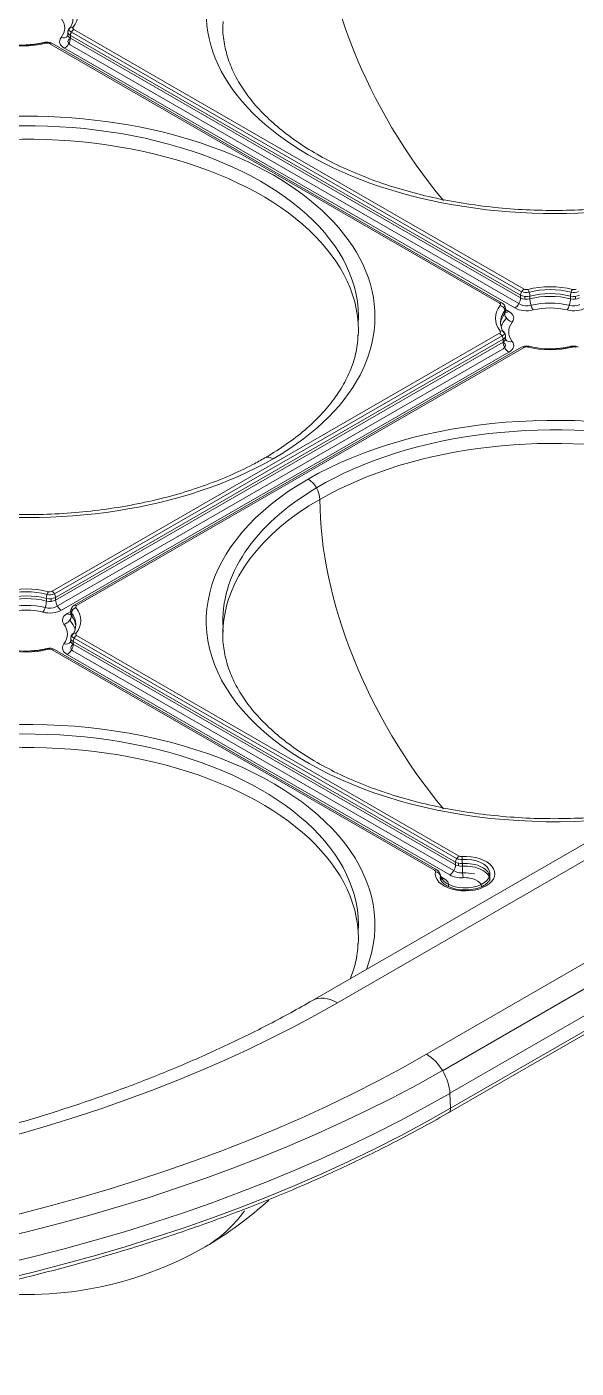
# Model space of a CAD drawing. Header units: millimetres. Extents: x 409 to 2276, y 1039 to 1674.
# Drawn here: x 1117.8 to 1151, y 1285.4 to 1366.5 of the extents above; entities that cross this region are included whole.
import ezdxf

# ---------------------------------------------------------------- set-up
doc = ezdxf.new("R2010")
doc.units = ezdxf.units.MM
doc.layers.add('粗实线层', color=7, linetype='Continuous', lineweight=35)

msp = doc.modelspace()

# ---------------------------------------------------------------- linework, layer by layer
at = {"layer": '粗实线层', "lineweight": 20}
for p, q in [((1120.67, 1366.3), (1147.84, 1350.614)), ((1146.355, 1349.756), (1119.185, 1365.443)), ((1146.505, 1349.771), (1119.335, 1365.458)), ((1120.312, 1366.137), (1120.312, 1365.974)), ((1147.616, 1349.681), (1120.447, 1365.368)), ((1120.458, 1365.933), (1120.458, 1365.769)), ((1120.458, 1365.933), (1147.628, 1350.246)), ((1120.458, 1365.769), (1147.628, 1350.083)), ((1147.69, 1350.455), (1120.52, 1366.142)), ((1120.104, 1365.157), (1147.274, 1349.471)), ((1147.628, 1350.246), (1147.628, 1350.083)), ((1147.885, 1350.167), (1147.885, 1350.004)), ((1148.185, 1350.187), (1148.185, 1350.024)), ((1150.633, 1350.187), (1150.633, 1350.024)), ((1150.933, 1350.004), (1150.933, 1350.167)), ((1146.67, 1349.312), (1146.67, 1349.149)), ((1146.713, 1349.267), (1146.713, 1349.43)), ((1146.92, 1349.267), (1146.713, 1349.386)), ((1119.354, 1332.356), (1146.355, 1347.945)), ((1146.505, 1347.786), (1119.504, 1332.197)), ((1119.566, 1331.988), (1146.567, 1347.577)), ((1146.567, 1347.577), (1146.567, 1347.414)), ((1146.713, 1347.618), (1146.713, 1347.781)), ((1119.566, 1331.825), (1146.567, 1347.414)), ((1146.578, 1347.012), (1119.578, 1331.423)), ((1119.92, 1331.213), (1146.92, 1346.801)), ((1147.69, 1347.102), (1120.689, 1331.513)), ((1147.84, 1347.087), (1120.839, 1331.498)), ((1119.009, 1331.765), (1119.009, 1331.929)), ((1119.308, 1331.746), (1119.308, 1331.909)), ((1119.566, 1331.825), (1119.566, 1331.988)), ((1120.48, 1331.128), (1120.273, 1331.008)), ((1120.48, 1331.172), (1120.48, 1331.008)), ((1120.524, 1331.054), (1120.524, 1330.891)), ((1120.839, 1329.686), (1143.915, 1316.363)), ((1120.48, 1329.523), (1120.48, 1329.36)), ((1120.627, 1329.156), (1120.627, 1329.319)), ((1120.627, 1329.319), (1143.703, 1315.996)), ((1120.627, 1329.156), (1143.703, 1315.833)), ((1120.689, 1329.528), (1143.765, 1316.205)), ((1142.43, 1315.506), (1119.354, 1328.829)), ((1142.58, 1315.521), (1119.504, 1328.844)), ((1120.273, 1328.543), (1143.349, 1315.22)), ((1120.615, 1328.754), (1143.691, 1315.431)), ((1170.432, 1328.056), (1135.077, 1307.644)), ((1171.932, 1327.908), (1136.577, 1307.495)), ((1141.952, 1304.392), (1177.308, 1324.804)), ((1178.271, 1323.811), (1142.916, 1303.398)), ((1143.365, 1302.029), (1178.72, 1322.441)), ((1143.302, 1300.875), (1178.657, 1321.287)), ((1178.76, 1321.537), (1143.405, 1301.125)), ((1143.703, 1315.833), (1143.703, 1315.996)), ((1143.888, 1315.765), (1143.888, 1315.928)), ((1144.111, 1315.75), (1144.111, 1315.913)), ((1142.785, 1314.984), (1142.785, 1315.148)), ((1142.788, 1315.016), (1142.788, 1315.18)), ((1142.996, 1315.016), (1142.788, 1315.136)), ((1143.365, 1302.029), (1143.405, 1301.125))]:
    msp.add_line(p, q, dxfattribs=at)
for start, end in [(300, 312.72419), (261.54154, 300)]:
    msp.add_arc((1117.839, 1311.374), 21.5, start, end, dxfattribs=at)
for centre, major_axis, ratio, start_param, end_param in [((1149.658, 1367.304), (21, 0), 0.57735, 5.497787, 8.63938), ((1149.658, 1367.304), (21, 0), 0.57735, 2.356194, 5.497787), ((1149.658, 1366.487), (-10, 17.321), 0.57735, 0.785398, 1.86321), ((1117.616, 1367.206), (3.3, 0), 0.57735, 5.862994, 6.703376), ((1117.616, 1366.39), (2.5, 0), 0.57735, 5.862994, 6.703376), ((1117.616, 1366.961), (3, 0), 0.57735, 5.862994, 6.703376), ((1120.812, 1366.382), (0.5, 0), 0.57735, 3.492149, 4.096383), ((1120.629, 1366.184), (0.237, -0.184), 0.74547, 2.094063, 3.030845), ((1120.67, 1366.055), (0.15, 0.26), 0.57735, 0.785398, 2.356194), ((1120.812, 1366.382), (-0.2, 0), 0.57735, 5.862994, 7.068583), ((1117.616, 1367.206), (3.3, 0), 0.57735, 4.292198, 5.13258), ((1118.962, 1365.222), (0.075, -0.29), 0.333077, 2.482609, 3.148233), ((1119.044, 1365.361), (-0.2, 0), 0.57735, 3.926991, 5.13258), ((1119.185, 1365.198), (-0.15, -0.26), 0.57735, 3.141594, 3.926991), ((1120.812, 1365.565), (-1, 0), 0.57735, 5.862994, 7.068583), ((1119.899, 1366.209), (0.395, -0.306), 0.74547, 5.235655, 6.289315), ((1120.104, 1365.565), (0.25, 0.433), 0.57735, 3.926991, 5.497787), ((1120.812, 1365.565), (0.5, 0), 0.57735, 2.356479, 3.894654), ((1120.812, 1366.137), (-0.5, 0), 0.57735, 0.000012, 0.076623), ((1120.812, 1365.974), (-0.5, 0), 0.57735, 0.000012, 0.08804), ((1120.812, 1366.137), (-0.5, 0), 0.57735, 0.076623, 0.785398), ((1120.812, 1365.974), (-0.5, 0), 0.57735, 0.08804, 0.785398), ((1117.839, 1348.932), (21, 0), 0.57735, 5.497787, 8.63938), ((1117.839, 1348.932), (20, 0), 0.57735, 6.247741, 8.654079), ((1117.839, 1348.116), (20, 0), 0.57735, 0.000049, 2.356194), ((1117.839, 1348.932), (21, 0), 0.57735, 2.356194, 5.497787), ((1149.409, 1348.851), (3.3, 0), 0.57735, 1.150605, 1.990987), ((1147.274, 1349.879), (0.25, 0.433), 0.57735, 3.926991, 5.497787), ((1147.84, 1350.369), (0.15, 0.26), 0.57735, 0.785398, 2.356194), ((1147.981, 1350.451), (-0.5, 0), 0.57735, 0.785398, 1.990987), ((1147.981, 1350.287), (-0.5, 0), 0.57735, 0.785398, 1.990987), ((1147.981, 1350.695), (0.5, 0), 0.57735, 4.096383, 5.044631), ((1147.981, 1350.695), (-0.2, 0), 0.57735, 0.785398, 1.990987), ((1148.063, 1350.345), (-0.075, 0.29), 0.333077, 4.053405, 5.624202), ((1149.409, 1348.851), (3, 0), 0.57735, 1.135772, 2.00582), ((1149.409, 1348.606), (3, 0), 0.57735, 1.150605, 1.990987), ((1149.409, 1348.442), (3, 0), 0.57735, 1.150605, 1.990987), ((1148.389, 1349.76), (-0.125, 0.484), 0.333077, 0.911813, 2.482609), ((1150.429, 1349.76), (0.125, 0.484), 0.333077, 3.800576, 5.371373), ((1150.755, 1350.345), (0.075, 0.29), 0.333077, 0.658984, 2.22978), ((1150.837, 1350.451), (-0.5, 0), 0.57735, 1.150605, 2.356194), ((1150.837, 1350.287), (-0.5, 0), 0.57735, 1.150605, 2.356194), ((1150.837, 1350.695), (0.5, 0), 0.57735, 4.380147, 5.328395), ((1150.837, 1350.695), (-0.2, 0), 0.57735, 1.150605, 2.356194), ((1149.409, 1348.851), (3.3, 0), 0.57735, 2.721402, 3.561784), ((1149.409, 1348.606), (3, 0), 0.57735, 2.721402, 3.561784), ((1146.355, 1349.512), (-0.15, -0.26), 0.57735, 3.140855, 3.926991), ((1146.213, 1349.675), (-0.2, 0), 0.57735, 2.721402, 3.926991), ((1146.396, 1349.383), (-0.237, 0.184), 0.74547, 3.664859, 5.235655), ((1149.409, 1348.442), (3, 0), 0.57735, 2.721402, 3.094439), ((1146.213, 1349.675), (0.5, 0), 0.57735, 5.599215, 5.924976), ((1146.213, 1349.43), (-0.5, 0), 0.57735, 2.721402, 3.141607), ((1146.213, 1349.267), (-0.5, 0), 0.57735, 2.721402, 3.141607), ((1147.126, 1349.031), (-0.395, 0.306), 0.74547, 0.523266, 2.094063), ((1146.213, 1349.43), (-0.5, 0), 0.57735, 3.141604, 3.226335), ((1146.92, 1349.675), (-0.25, -0.433), 0.57735, 0.164516, 0.785398), ((1146.213, 1348.858), (-1, 0), 0.57735, 2.721402, 3.926991), ((1147.981, 1349.879), (-1, 0), 0.57735, 0.785398, 1.990987), ((1147.981, 1349.879), (0.5, 0), 0.57735, 3.894654, 5.283755), ((1149.409, 1348.034), (3, 0), 0.57735, 1.175198, 1.966395), ((1149.409, 1348.034), (2.5, 0), 0.57735, 1.150605, 1.990987), ((1150.837, 1349.879), (-1, 0), 0.57735, 1.150605, 2.356194), ((1150.837, 1349.879), (0.5, 0), 0.57735, 4.140859, 5.530124), ((1149.409, 1348.034), (3, 0), 0.57735, 2.643025, 2.96562), ((1149.409, 1348.034), (2.5, 0), 0.57735, 2.721402, 3.561784), ((1117.839, 1348.116), (20, 0), 0.57735, 6.254666, 6.283234), ((1146.213, 1348.026), (-0.2, 0), 0.57735, 2.356194, 3.561784), ((1146.355, 1347.7), (-0.15, 0.26), 0.57735, 3.926991, 5.497787), ((1146.396, 1347.828), (-0.237, -0.184), 0.74547, 3.252341, 4.189123), ((1146.213, 1348.026), (0.5, 0), 0.57735, 5.328395, 5.932344), ((1146.213, 1347.781), (-0.5, 0), 0.57735, 2.356194, 3.064911), ((1146.213, 1347.618), (-0.5, 0), 0.57735, 2.356194, 3.148003), ((1146.213, 1347.781), (-0.5, 0), 0.57735, 3.064912, 3.141578), ((1147.126, 1347.853), (-0.395, -0.306), 0.74547, 6.280884, 7.330715), ((1146.213, 1347.21), (0.5, 0), 0.57735, 5.530124, 7.068133), ((1146.92, 1347.21), (-0.25, 0.433), 0.57735, 0.785398, 2.356194), ((1146.213, 1347.21), (-1, 0), 0.57735, 2.356194, 3.561784), ((1147.84, 1346.842), (0.15, -0.26), 0.57735, 2.356194, 3.141591), ((1147.981, 1347.006), (-0.2, 0), 0.57735, 4.292198, 5.497787), ((1148.063, 1346.866), (-0.075, -0.29), 0.333077, 3.126089, 3.800576), ((1149.409, 1348.851), (3.3, 0), 0.57735, 4.292198, 5.13258), ((1150.755, 1346.866), (0.075, -0.29), 0.333077, 2.482609, 3.148233), ((1150.837, 1347.006), (-0.2, 0), 0.57735, 3.926991, 5.13258), ((1149.658, 1330.561), (21, 0), 0.57735, 6.060918, 8.63938), ((1149.658, 1330.561), (20, 0), 0.57735, 6.247741, 8.654079), ((1149.658, 1329.745), (20, 0), 0.57735, 0.000049, 2.356194), ((1132.688, 1339.543), (0.5, -0.866), 0.57735, 2.356194, 3.141617), ((1149.658, 1330.561), (21, 0), 0.57735, 2.356194, 4.934657), ((1149.658, 1330.561), (20, 0), 0.57735, 2.370894, 3.176949), ((1134.809, 1338.318), (-0.5, 0.866), 0.57735, 3.926991, 5.497787), ((1149.658, 1329.745), (20, 0), 0.57735, 2.356194, 3.113073), ((1149.658, 1329.745), (-10, 17.321), 0.57735, 0.785398, 1.86321), ((1117.785, 1330.592), (3.3, 0), 0.57735, 1.150605, 1.990987), ((1117.785, 1330.592), (3, 0), 0.57735, 1.135772, 2.00582), ((1117.785, 1330.347), (3, 0), 0.57735, 1.150605, 1.990987), ((1119.131, 1332.087), (0.075, 0.29), 0.333077, 0.658984, 2.22978), ((1119.213, 1332.437), (0.5, 0), 0.57735, 4.380147, 5.328395), ((1119.213, 1332.437), (-0.2, 0), 0.57735, 1.150605, 2.356194), ((1119.354, 1332.111), (-0.15, 0.26), 0.57735, 3.926991, 5.497787), ((1117.785, 1330.184), (3, 0), 0.57735, 1.150605, 1.990987), ((1117.785, 1329.776), (3, 0), 0.57735, 1.175198, 1.966395), ((1118.805, 1331.502), (0.125, 0.484), 0.333077, 3.800576, 5.371373), ((1119.213, 1331.621), (0.5, 0), 0.57735, 4.140859, 5.530124), ((1119.213, 1332.192), (-0.5, 0), 0.57735, 1.150605, 2.356194), ((1119.213, 1332.029), (-0.5, 0), 0.57735, 1.150605, 2.356194), ((1119.92, 1331.621), (-0.25, 0.433), 0.57735, 0.785398, 2.356194), ((1120.98, 1331.417), (0.5, 0), 0.57735, 3.497844, 3.825373), ((1120.798, 1331.125), (0.237, 0.184), 0.74547, 1.04753, 2.618326), ((1120.839, 1331.253), (0.15, -0.26), 0.57735, 2.356194, 3.142255), ((1120.98, 1331.417), (-0.2, 0), 0.57735, 5.497787, 6.703376), ((1117.785, 1330.592), (3.3, 0), 0.57735, 5.862994, 6.703376), ((1117.785, 1329.776), (2.5, 0), 0.57735, 1.150605, 1.990987), ((1119.213, 1331.621), (-1, 0), 0.57735, 1.150605, 2.356194), ((1120.98, 1330.6), (-1, 0), 0.57735, 5.497787, 6.703376), ((1120.067, 1330.773), (0.395, 0.306), 0.74547, 4.189123, 5.759919), ((1120.273, 1331.417), (0.25, -0.433), 0.57735, 5.497787, 6.123404), ((1117.785, 1329.776), (3, 0), 0.57735, 0.174636, 0.498568), ((1120.98, 1331.172), (-0.5, 0), 0.57735, 6.195617, 6.283175), ((1120.98, 1331.172), (-0.5, 0), 0.57735, 6.283171, 6.703376), ((1120.98, 1331.008), (-0.5, 0), 0.57735, 0.006412, 0.420191), ((1117.785, 1330.347), (3, 0), 0.57735, 5.862994, 6.703376), ((1117.785, 1330.184), (3, 0), 0.57735, 0.047153, 0.420191), ((1117.785, 1329.776), (2.5, 0), 0.57735, 5.862994, 6.703376), ((1120.798, 1329.57), (0.237, -0.184), 0.74547, 2.094063, 3.023042), ((1120.839, 1329.441), (0.15, 0.26), 0.57735, 0.785398, 2.356194), ((1120.98, 1329.768), (-0.2, 0), 0.57735, 5.862994, 7.068583), ((1149.658, 1329.745), (20, 0), 0.57735, 3.113073, 3.141642), ((1119.131, 1328.608), (0.075, -0.29), 0.333077, 2.482609, 3.148234), ((1119.213, 1328.747), (-0.2, 0), 0.57735, 3.926991, 5.13258), ((1120.98, 1328.951), (-1, 0), 0.57735, 5.862994, 7.068583), ((1120.067, 1329.595), (0.395, -0.306), 0.74547, 5.235655, 6.289315), ((1120.273, 1328.951), (0.25, 0.433), 0.57735, 3.926991, 5.497787), ((1120.98, 1328.951), (0.5, 0), 0.57735, 2.356479, 3.894654), ((1120.98, 1329.523), (-0.5, 0), 0.57735, 0.000012, 0.080411), ((1120.98, 1329.36), (-0.5, 0), 0.57735, 0.000012, 0.08804), ((1120.98, 1329.523), (-0.5, 0), 0.57735, 0.080411, 0.785398), ((1120.98, 1329.36), (-0.5, 0), 0.57735, 0.08804, 0.785398), ((1120.98, 1329.768), (0.5, 0), 0.57735, 3.493205, 4.096383), ((1117.785, 1330.592), (3.3, 0), 0.57735, 4.292198, 5.13258), ((1119.354, 1328.584), (-0.15, -0.26), 0.57735, 3.141594, 3.926991), ((1117.839, 1312.19), (21, 0), 0.57735, 6.060918, 8.63938), ((1117.839, 1312.19), (20, 0), 0.57735, 6.247741, 8.654079), ((1117.839, 1311.374), (20, 0), 0.57735, 0.000049, 2.356194), ((1144.276, 1315.297), (1.8, 0), 0.57735, 3.031326, 7.964248), ((1144.276, 1315.297), (1.5, 0), 0.57735, 3.261008, 7.971872), ((1143.915, 1316.118), (0.15, 0.26), 0.57735, 0.785398, 2.356194), ((1144.056, 1316.2), (-0.5, 0), 0.57735, 0.785398, 1.681063), ((1144.056, 1316.445), (0.5, 0), 0.57735, 4.096383, 4.799809), ((1144.056, 1316.445), (-0.2, 0), 0.57735, 0.785398, 1.681063), ((1144.078, 1316.085), (-0.019, 0.299), 0.08985, 4.094035, 5.664831), ((1144.276, 1315.052), (1.5, 0), 0.57735, 0.00649, 1.681063), ((1142.43, 1315.261), (-0.15, -0.26), 0.57735, 3.140734, 3.926991), ((1142.288, 1315.424), (-0.2, 0), 0.57735, 3.031326, 3.926991), ((1142.487, 1315.167), (-0.295, 0.057), 0.811538, 3.295979, 4.866775), ((1142.288, 1315.424), (0.5, 0), 0.57735, 5.845071, 5.917583), ((1144.276, 1315.052), (1.5, 0), 0.57735, 3.031326, 3.141623), ((1142.288, 1315.18), (-0.5, 0), 0.57735, 3.141604, 3.312871), ((1142.288, 1315.18), (-0.5, 0), 0.57735, 3.031326, 3.141605), ((1143.349, 1315.629), (0.25, 0.433), 0.57735, 3.926991, 5.497787), ((1144.056, 1315.629), (-1, 0), 0.57735, 0.785398, 1.681063), ((1144.056, 1315.629), (0.5, 0), 0.57735, 3.894654, 4.86083), ((1144.056, 1316.037), (-0.5, 0), 0.57735, 0.785398, 1.681063), ((1144.276, 1314.889), (1.5, 0), 0.57735, 6.283124, 7.964248), ((1144.166, 1315.463), (-0.032, 0.499), 0.08985, 0.952442, 2.523238), ((1144.276, 1314.481), (1.5, 0), 0.57735, 1.180814, 1.668363), ((1142.288, 1315.016), (-0.5, 0), 0.57735, 3.031326, 3.13945), ((1142.996, 1315.424), (-0.25, -0.433), 0.57735, 0.164516, 0.785398), ((1142.288, 1314.608), (-1, 0), 0.57735, 3.031326, 3.926991), ((1143.282, 1314.953), (-0.491, 0.094), 0.811538, 1.567464, 1.725183), ((1144.276, 1314.481), (1, 0), 0.57735, 0.078171, 1.681063), ((1117.839, 1311.374), (20, 0), 0.57735, 6.254666, 6.283234), ((1136.577, 1305.046), (1.5, -2.598), 0.57735, 2.356194, 3.141519), ((1086.019, 1336.685), (71.5, 0), 0.57735, 3.926991, 5.497787), ((1086.019, 1336.685), (-79.102, 0), 0.57735, 0.785398, 2.356194), ((1141.952, 1302.759), (-1, 1.732), 0.57735, 3.979351, 5.497787), ((1086.019, 1336.685), (81, 0), 0.57735, 3.933591, 5.491187), ((1086.019, 1335.137), (-81.099, 0), 0.57735, 0.785398, 2.356194), ((1086.019, 1334.257), (81.156, 0), 0.57735, 3.926991, 5.497787), ((1143.052, 1301.308), (0.25, -0.433), 0.57735, 0.000209, 0.837758), ((1117.839, 1311.374), (-10.75, 18.62), 0.57735, 3.14157, 3.397664)]:
    msp.add_ellipse(centre, major_axis=major_axis, ratio=ratio, start_param=start_param, end_param=end_param, dxfattribs=at)
for points, knots in [([(1120.408, 1366.386), (1120.392, 1366.367), (1120.362, 1366.327), (1120.33, 1366.259), (1120.313, 1366.186), (1120.311, 1366.138), (1120.313, 1366.113)], [0, 0, 0, 0, 0.241425, 0.491105, 0.745302, 1, 1, 1, 1]), ([(1164.008, 1358.78), (1163.774, 1358.645), (1163.076, 1358.262), (1161.837, 1357.673), (1160.248, 1357.054), (1158.558, 1356.523), (1156.783, 1356.085), (1154.939, 1355.746), (1153.045, 1355.508), (1151.117, 1355.375), (1149.176, 1355.348), (1147.239, 1355.428), (1145.325, 1355.613), (1143.452, 1355.902), (1141.639, 1356.291), (1139.904, 1356.777), (1138.262, 1357.353), (1136.729, 1358.013), (1135.32, 1358.749), (1134.047, 1359.554), (1132.922, 1360.417), (1131.953, 1361.329), (1131.148, 1362.28), (1130.51, 1363.261), (1130.042, 1364.266), (1129.753, 1365.29), (1129.639, 1366.131), (1129.671, 1366.631), (1129.689, 1366.783)], [0, 0, 0, 0, 0.020848, 0.060676, 0.100551, 0.140468, 0.180429, 0.220429, 0.260461, 0.300516, 0.340584, 0.380655, 0.420715, 0.460755, 0.500762, 0.540728, 0.580643, 0.620501, 0.660298, 0.700041, 0.739751, 0.77946, 0.81923, 0.859173, 0.899454, 0.940268, 0.981758, 1, 1, 1, 1]), ([(1117.834, 1365.363), (1117.819, 1365.362), (1117.558, 1365.335), (1117.036, 1365.377), (1116.571, 1365.454), (1116.345, 1365.512)], [0, 0, 0, 0, 0.029748, 0.521801, 1, 1, 1, 1]), ([(1119.335, 1365.458), (1119.305, 1365.475), (1119.238, 1365.504), (1119.119, 1365.529), (1118.994, 1365.531), (1118.919, 1365.52), (1118.882, 1365.51)], [0, 0, 0, 0, 0.247891, 0.504945, 0.759439, 1, 1, 1, 1]), ([(1146.712, 1349.454), (1146.709, 1349.486), (1146.696, 1349.549), (1146.651, 1349.639), (1146.585, 1349.716), (1146.533, 1349.755), (1146.505, 1349.771)], [0, 0, 0, 0, 0.258501, 0.5161, 0.765398, 1, 1, 1, 1]), ([(1146.731, 1349.196), (1146.731, 1349.196), (1146.728, 1349.2), (1146.712, 1349.234), (1146.715, 1349.251), (1146.716, 1349.253)], [0, 0, 0, 0, 0.197458, 0.906905, 1, 1, 1, 1]), ([(1132.188, 1340.409), (1131.954, 1340.274), (1131.257, 1339.891), (1130.017, 1339.302), (1128.428, 1338.683), (1126.738, 1338.152), (1124.963, 1337.714), (1123.119, 1337.374), (1121.225, 1337.137), (1119.298, 1337.004), (1117.356, 1336.977), (1115.419, 1337.057), (1113.505, 1337.242), (1111.632, 1337.531), (1109.82, 1337.92), (1108.084, 1338.406), (1106.442, 1338.982), (1104.909, 1339.642), (1103.5, 1340.378), (1102.227, 1341.183), (1101.102, 1342.046), (1100.133, 1342.958), (1099.328, 1343.909), (1098.691, 1344.89), (1098.222, 1345.895), (1097.933, 1346.919), (1097.819, 1347.76), (1097.851, 1348.259), (1097.869, 1348.412)], [0, 0, 0, 0, 0.020848, 0.060676, 0.100551, 0.140468, 0.180429, 0.220429, 0.260461, 0.300516, 0.340584, 0.380655, 0.420715, 0.460755, 0.500762, 0.540728, 0.580643, 0.620501, 0.660298, 0.700041, 0.739751, 0.77946, 0.81923, 0.859173, 0.899454, 0.940268, 0.981758, 1, 1, 1, 1]), ([(1137.808, 1347.82), (1137.809, 1347.62), (1137.777, 1347.067), (1137.548, 1346.166), (1137.115, 1345.125), (1136.498, 1344.112), (1135.711, 1343.136), (1134.761, 1342.205), (1133.675, 1341.343), (1132.782, 1340.757), (1132.276, 1340.46), (1132.188, 1340.409)], [0, 0, 0, 0, 0.075694, 0.209717, 0.342222, 0.472617, 0.601213, 0.728619, 0.855374, 0.974955, 1, 1, 1, 1]), ([(1146.712, 1347.757), (1146.713, 1347.782), (1146.712, 1347.831), (1146.695, 1347.904), (1146.663, 1347.972), (1146.633, 1348.012), (1146.617, 1348.03)], [0, 0, 0, 0, 0.254698, 0.508895, 0.758575, 1, 1, 1, 1]), ([(1148.143, 1347.155), (1148.106, 1347.164), (1148.031, 1347.176), (1147.906, 1347.173), (1147.787, 1347.148), (1147.72, 1347.119), (1147.69, 1347.102)], [0, 0, 0, 0, 0.240561, 0.495055, 0.752109, 1, 1, 1, 1]), ([(1149.627, 1347.008), (1149.612, 1347.006), (1149.351, 1346.979), (1148.829, 1347.021), (1148.364, 1347.099), (1148.138, 1347.157)], [0, 0, 0, 0, 0.029748, 0.521801, 1, 1, 1, 1]), ([(1151.128, 1347.102), (1151.097, 1347.12), (1151.03, 1347.148), (1150.911, 1347.173), (1150.788, 1347.176), (1150.712, 1347.164), (1150.675, 1347.155)], [0, 0, 0, 0, 0.253529, 0.504732, 0.753568, 1, 1, 1, 1]), ([(1120.689, 1331.513), (1120.661, 1331.497), (1120.609, 1331.458), (1120.544, 1331.383), (1120.498, 1331.293), (1120.485, 1331.23), (1120.482, 1331.197)], [0, 0, 0, 0, 0.236525, 0.484351, 0.740126, 1, 1, 1, 1]), ([(1120.476, 1331.008), (1120.477, 1330.997), (1120.482, 1330.962), (1120.462, 1330.937), (1120.463, 1330.938)], [0, 0, 0, 0, 0.267048, 1, 1, 1, 1]), ([(1120.578, 1329.773), (1120.562, 1329.755), (1120.532, 1329.715), (1120.5, 1329.647), (1120.482, 1329.574), (1120.48, 1329.524), (1120.482, 1329.498)], [0, 0, 0, 0, 0.241652, 0.490352, 0.74393, 1, 1, 1, 1]), ([(1154.742, 1318.992), (1154.18, 1318.908), (1152.98, 1318.761), (1151.117, 1318.633), (1149.176, 1318.606), (1147.239, 1318.686), (1145.325, 1318.871), (1143.452, 1319.16), (1141.639, 1319.549), (1139.904, 1320.034), (1138.262, 1320.61), (1136.729, 1321.27), (1135.32, 1322.007), (1134.047, 1322.812), (1132.922, 1323.675), (1131.953, 1324.587), (1131.148, 1325.538), (1130.51, 1326.519), (1130.042, 1327.524), (1129.753, 1328.548), (1129.639, 1329.389), (1129.671, 1329.888), (1129.689, 1330.041)], [0, 0, 0, 0, 0.046391, 0.09804, 0.149707, 0.201376, 0.253033, 0.304662, 0.356251, 0.407785, 0.459254, 0.510649, 0.561966, 0.613214, 0.664418, 0.715621, 0.766903, 0.818409, 0.87035, 0.922978, 0.976477, 1, 1, 1, 1]), ([(1118.002, 1328.749), (1117.988, 1328.748), (1117.727, 1328.721), (1117.205, 1328.763), (1116.739, 1328.841), (1116.514, 1328.898)], [0, 0, 0, 0, 0.029748, 0.521801, 1, 1, 1, 1]), ([(1119.504, 1328.844), (1119.473, 1328.862), (1119.406, 1328.89), (1119.287, 1328.915), (1119.164, 1328.918), (1119.088, 1328.906), (1119.051, 1328.896)], [0, 0, 0, 0, 0.253529, 0.504732, 0.753568, 1, 1, 1, 1]), ([(1142.782, 1315.227), (1142.777, 1315.257), (1142.762, 1315.315), (1142.717, 1315.398), (1142.655, 1315.47), (1142.606, 1315.506), (1142.58, 1315.521)], [0, 0, 0, 0, 0.253854, 0.509513, 0.760317, 1, 1, 1, 1]), ([(1145.763, 1315.057), (1145.77, 1315.032), (1145.775, 1314.948), (1145.684, 1314.787), (1145.422, 1314.569), (1145.012, 1314.397), (1144.501, 1314.305), (1143.961, 1314.314), (1143.46, 1314.422), (1143.066, 1314.608), (1142.83, 1314.835), (1142.773, 1314.992), (1142.775, 1315.081), (1142.782, 1315.11)], [0, 0, 0, 0, 0.044582, 0.14296, 0.237966, 0.339603, 0.441557, 0.544453, 0.647284, 0.748508, 0.847596, 0.947103, 1, 1, 1, 1]), ([(1142.806, 1314.946), (1142.806, 1314.946), (1142.803, 1314.95), (1142.788, 1314.98), (1142.79, 1315.009), (1142.79, 1315.016)], [0, 0, 0, 0, 0.177372, 0.81409, 1, 1, 1, 1]), ([(1137.808, 1311.077), (1137.809, 1310.878), (1137.777, 1310.325), (1137.596, 1309.61), (1137.404, 1309.096), (1137.337, 1308.935)], [0, 0, 0, 0, 0.278895, 0.772704, 1, 1, 1, 1]), ([(1135.077, 1307.644), (1134.643, 1307.393), (1133.363, 1306.674), (1131.158, 1305.528), (1128.413, 1304.243), (1125.55, 1303.038), (1122.577, 1301.917), (1119.502, 1300.883), (1116.334, 1299.941), (1113.082, 1299.092), (1109.753, 1298.34), (1106.358, 1297.687), (1102.906, 1297.135), (1099.407, 1296.686), (1095.87, 1296.341), (1092.305, 1296.101), (1088.723, 1295.967), (1085.133, 1295.94), (1081.545, 1296.02), (1077.97, 1296.206), (1074.417, 1296.498), (1070.897, 1296.894), (1067.419, 1297.395), (1063.993, 1297.997), (1060.629, 1298.7), (1057.336, 1299.5), (1054.123, 1300.396), (1050.999, 1301.384), (1047.974, 1302.462), (1045.054, 1303.625), (1042.249, 1304.87), (1039.539, 1306.207), (1037.813, 1307.151), (1036.961, 1307.644)], [0, 0, 0, 0, 0.017103, 0.049727, 0.082367, 0.115023, 0.147697, 0.180389, 0.2131, 0.245828, 0.278573, 0.311333, 0.344105, 0.376889, 0.409682, 0.442482, 0.475287, 0.508095, 0.540903, 0.573709, 0.606511, 0.639306, 0.672092, 0.704868, 0.73763, 0.770377, 0.803107, 0.835818, 0.868508, 0.901177, 0.933825, 0.96645, 1, 1, 1, 1]), ([(1028.736, 1300.875), (1029.222, 1300.594), (1030.647, 1299.792), (1033.091, 1298.514), (1036.114, 1297.08), (1039.252, 1295.733), (1042.499, 1294.474), (1045.845, 1293.308), (1049.285, 1292.237), (1052.809, 1291.262), (1056.409, 1290.387), (1060.078, 1289.614), (1063.807, 1288.943), (1067.587, 1288.377), (1071.409, 1287.917), (1075.266, 1287.564), (1079.146, 1287.319), (1083.043, 1287.182), (1086.947, 1287.153), (1090.848, 1287.233), (1094.738, 1287.422), (1098.608, 1287.719), (1102.45, 1288.123), (1106.253, 1288.633), (1110.009, 1289.249), (1113.711, 1289.969), (1117.348, 1290.791), (1120.913, 1291.713), (1124.398, 1292.734), (1127.794, 1293.851), (1131.094, 1295.061), (1134.29, 1296.362), (1137.375, 1297.751), (1140.392, 1299.25), (1142.331, 1300.314), (1143.302, 1300.875)], [0, 0, 0, 0, 0.016167, 0.046874, 0.077582, 0.108287, 0.138991, 0.169692, 0.200391, 0.231088, 0.261783, 0.292476, 0.323167, 0.353857, 0.384546, 0.415234, 0.445921, 0.476607, 0.507293, 0.53798, 0.568666, 0.599353, 0.630041, 0.660729, 0.691419, 0.72211, 0.752803, 0.783498, 0.814195, 0.844894, 0.875596, 0.906301, 0.937008, 0.967718, 1, 1, 1, 1])]:
    msp.add_open_spline(points, degree=3, knots=knots, dxfattribs=at)
for points, degree in [([(1118.887, 1365.512), (1118.389, 1365.383), (1117.834, 1365.363)], 2), ([(1120.309, 1365.987), (1120.295, 1365.906)], 1), ([(1146.73, 1347.548), (1146.719, 1347.552), (1146.718, 1347.619)], 2), ([(1150.68, 1347.157), (1150.182, 1347.027), (1149.627, 1347.008)], 2), ([(1119.056, 1328.898), (1118.558, 1328.769), (1118.002, 1328.749)], 2), ([(1120.478, 1329.373), (1120.463, 1329.292)], 1)]:
    msp.add_open_spline(points, degree=degree, dxfattribs=at)

doc.saveas('drawing.dxf')
